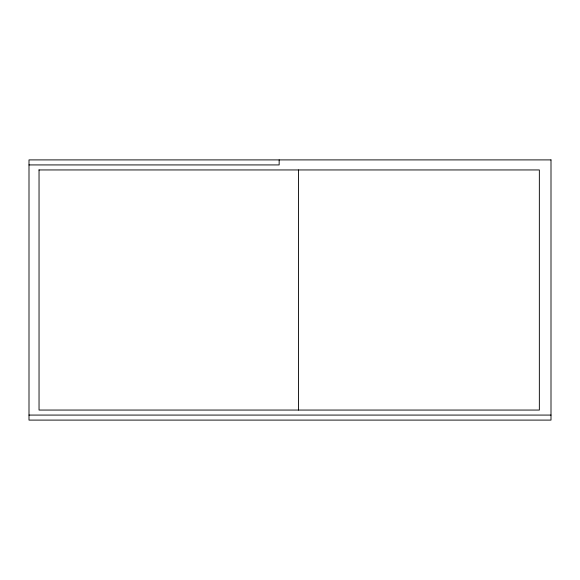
<?xml version="1.0" encoding="UTF-8"?>
<svg xmlns="http://www.w3.org/2000/svg" width="580" height="580" viewBox="0 0 580 580"><rect width="100%" height="100%" fill="white"/><g stroke="black" fill="none" stroke-linecap="round" stroke-linejoin="round"><path stroke-width="0.87" d="M29 164.923L279.154 164.923L279.154 159.899M38.947 169.947L539.349 169.947L539.349 410.06L39.041 410.053L39.041 169.947M29 415.077L551 415.077M298.482 169.947L298.482 410.06M551 159.899L29 159.899L29 420.101L551 420.101L551 159.899"/></g></svg>
